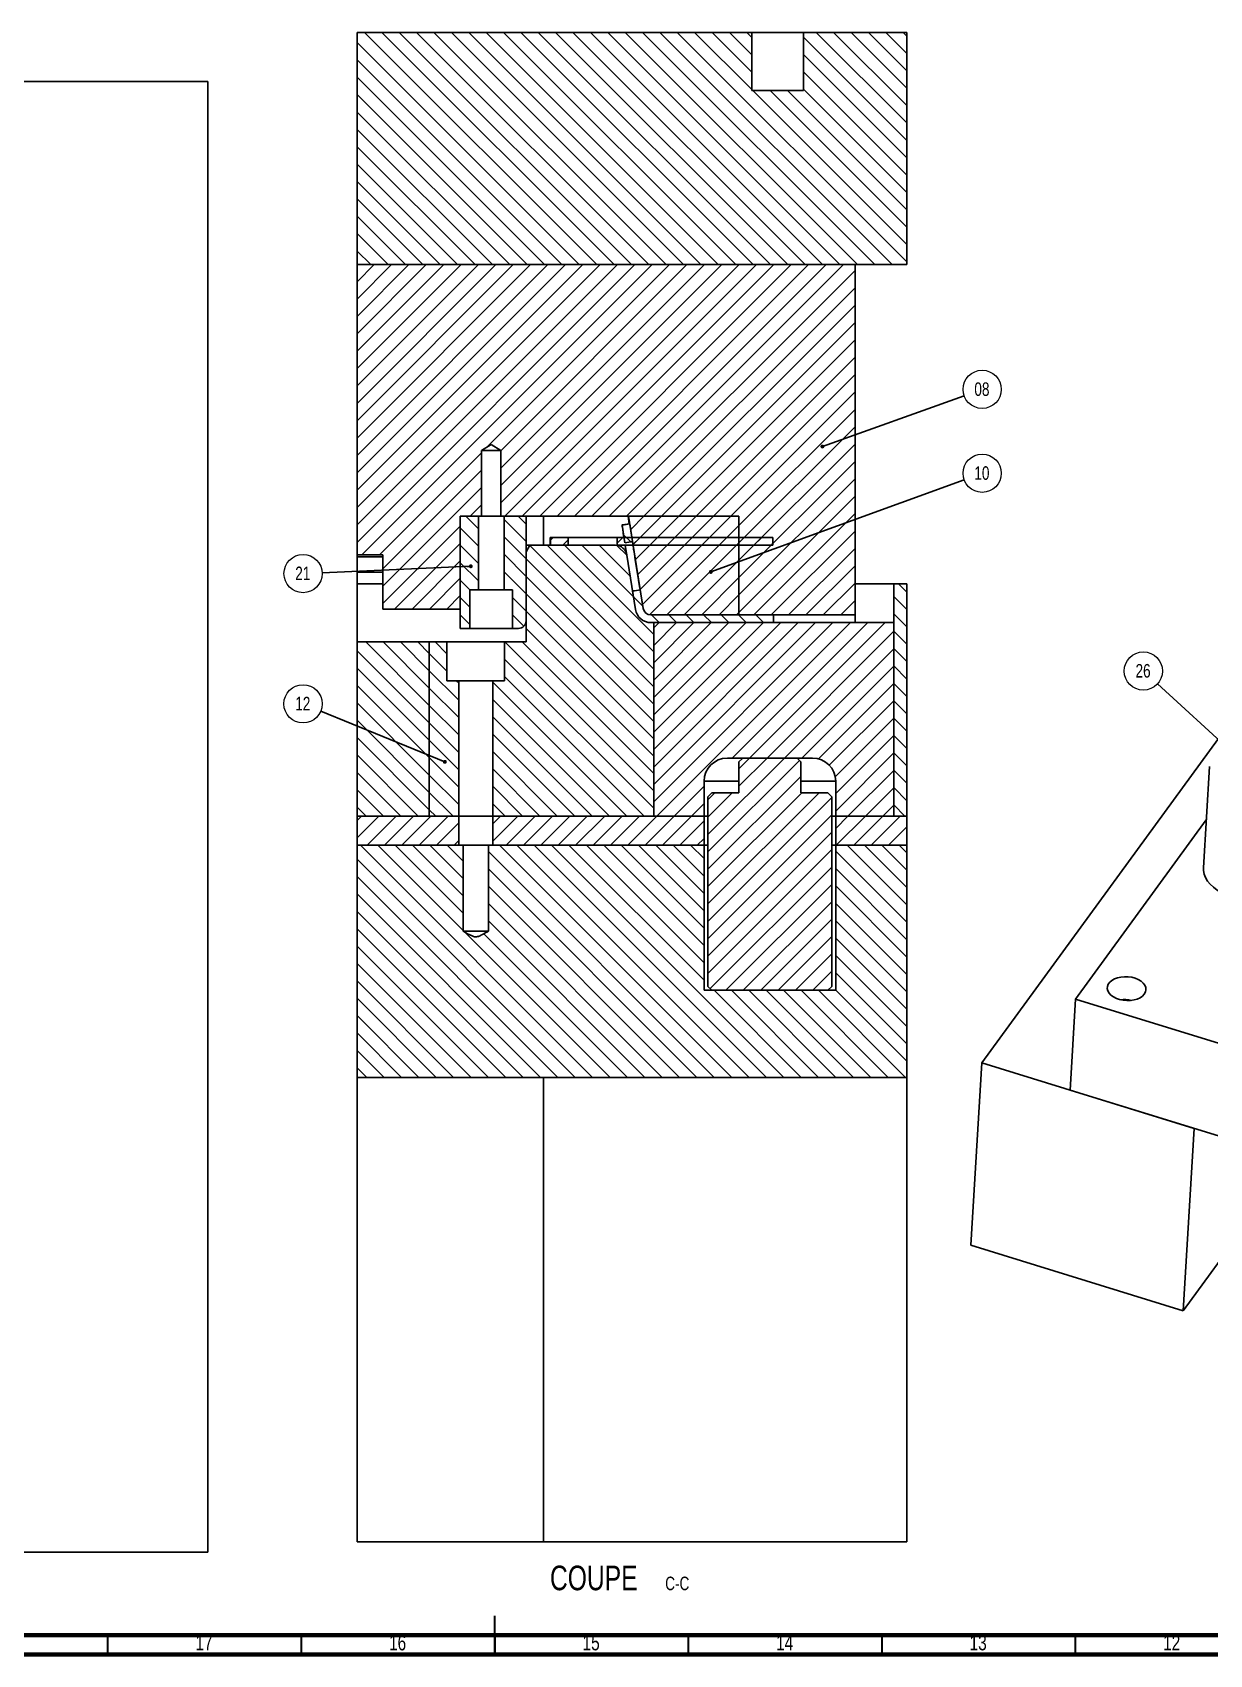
# Model space of a CAD drawing. Header units: millimetres. Extents: x 5 to 1495, y -1208 to 895.
# Drawn here: x 630.6 to 934.7, y 5 to 424.1 of the extents above; entities that cross this region are included whole.
import ezdxf

# ---------------------------------------------------------------- set-up
doc = ezdxf.new("R2010")
doc.units = ezdxf.units.MM
doc.styles.add('SLDTEXTSTYLE13', font='TXT', dxfattribs={"width": 0.75})
doc.dimstyles.new('SLDDIMSTYLE2', dxfattribs={"dimtxt": 0.18, "dimasz": 1.016, "dimexe": 0, "dimexo": 0.0625, "dimgap": 0, "dimtad": 0, "dimtih": 1, "dimtoh": 1, "dimdec": 0, "dimrnd": 1e-09, "dimzin": 0, "dimdsep": 46, "dimtxsty": 'Standard', "dimblk1": 'DOT', "dimblk2": 'DOT', "dimsah": 1, "dimcen": 0.09, "dimadec": 0, "dimazin": 0, "dimtfac": 1.016, "dimtdec": 0, "dimtofl": 0, "dimtmove": 0, "dimatfit": 3, "dimldrblk": 'DOT', "dimfxl": 1, "dimfrac": 2, "dimtolj": 1, "dimtzin": 0, "dimarcsym": 0})

# ---------------------------------------------------------------- blocks, each defined once
blk = doc.blocks.new('SW_NOTE_34')
at = {"color": 0, "linetype": 'Continuous', "lineweight": 0, "attachment_point": 2, "style": 'SLDTEXTSTYLE13'}
for s, insert, char_height in [('COUPE', (14.59, 8.19), 6.35), ('C-C', (36.16, 5.35), 3.5)]:
    blk.add_mtext(s, dxfattribs=dict(at, insert=insert, char_height=char_height))
blk = doc.blocks.new('SW_NOTE_35')
at = {"color": 0, "linetype": 'Continuous', "lineweight": 0}
blk.add_circle((4.64, 1.69), 4.94, dxfattribs=at)
at = {"color": 0, "linetype": 'Continuous', "lineweight": 0, "insert": (4.57, 3.5), "char_height": 3.5, "attachment_point": 2, "style": 'SLDTEXTSTYLE13'}
blk.add_mtext('10', dxfattribs=at)
blk = doc.blocks.new('_Dot')
at = {"color": 0, "linetype": 'ByBlock', "lineweight": -2}
blk.add_line((-0.5, 0), (-1, 0), dxfattribs=at)
at = {"color": 0, "linetype": 'ByBlock', "const_width": 0.5}
blk.add_lwpolyline([(-0.25, 0, 1), (0.25, 0, 1)], format="xyb", close=True, dxfattribs=at)
blk = doc.blocks.new('SW_NOTE_36')
at = {"color": 0, "linetype": 'Continuous', "lineweight": 0}
blk.add_circle((4.65, 1.66), 4.94, dxfattribs=at)
at = {"color": 0, "linetype": 'Continuous', "lineweight": 0, "insert": (4.58, 3.47), "char_height": 3.5, "attachment_point": 2, "style": 'SLDTEXTSTYLE13'}
blk.add_mtext('08', dxfattribs=at)
blk = doc.blocks.new('SW_NOTE_37')
at = {"color": 0, "linetype": 'Continuous', "lineweight": 0}
blk.add_circle((-4.57, 1.87), 4.94, dxfattribs=at)
at = {"color": 0, "linetype": 'Continuous', "lineweight": 0, "insert": (-4.64, 3.68), "char_height": 3.5, "attachment_point": 2, "style": 'SLDTEXTSTYLE13'}
blk.add_mtext('12', dxfattribs=at)
blk = doc.blocks.new('SW_NOTE_38')
at = {"color": 0, "linetype": 'Continuous', "lineweight": 0}
blk.add_circle((-4.93, -0.21), 4.94, dxfattribs=at)
at = {"color": 0, "linetype": 'Continuous', "lineweight": 0, "insert": (-5, 1.59), "char_height": 3.5, "attachment_point": 2, "style": 'SLDTEXTSTYLE13'}
blk.add_mtext('21', dxfattribs=at)
blk = doc.blocks.new('SW_NOTE_46')
at = {"color": 0, "linetype": 'Continuous', "lineweight": 0}
blk.add_circle((-3.65, 3.33), 4.94, dxfattribs=at)
at = {"color": 0, "linetype": 'Continuous', "lineweight": 0, "insert": (-3.72, 5.14), "char_height": 3.5, "attachment_point": 2, "style": 'SLDTEXTSTYLE13'}
blk.add_mtext('26', dxfattribs=at)

msp = doc.modelspace()

# ---------------------------------------------------------------- hatches: boundary and pattern name
at = {"linetype": 'Continuous', "lineweight": 18}
h = msp.add_hatch(dxfattribs=at)
h.set_pattern_fill('ANSI31', angle=90, style=0)
h.paths.add_polyline_path([(714.46, 364.146), (856.487, 364.146), (856.487, 424.146), (829.821, 424.146), (829.821, 409.146), (816.404, 409.146), (816.404, 424.146), (714.46, 424.146)], flags=0)
h = msp.add_hatch(dxfattribs=at)
h.set_pattern_fill('ANSI31', style=0)
h.paths.add_polyline_path([(843.113, 364.146), (714.46, 364.146), (714.46, 289.146), (721.113, 289.146), (721.113, 275.146), (741.113, 275.146), (741.113, 299.146), (746.613, 299.146), (746.613, 316.146), (749.113, 317.648), (751.613, 316.146), (751.613, 299.146), (813.113, 299.146), (813.113, 273.646), (843.113, 273.646)], flags=0)
h = msp.add_hatch(dxfattribs=at)
h.set_pattern_fill('ANSI31', angle=90, style=0)
h.paths.add_polyline_path([(741.113, 299.146), (741.113, 270.146), (743.613, 270.146), (743.613, 280.146), (745.813, 280.146), (745.813, 299.146)], flags=0)
h = msp.add_hatch(dxfattribs=at)
h.set_pattern_fill('ANSI31', angle=90, style=0)
edge = h.paths.add_edge_path(flags=0)
edge.add_line((754.613, 270.146), (756.113, 270.146))
edge.add_arc((756.113, 272.146), 2, 270, 360)
edge.add_line((758.113, 272.146), (758.113, 299.146))
edge.add_line((758.113, 299.146), (752.413, 299.146))
edge.add_line((752.413, 299.146), (752.413, 280.146))
edge.add_line((752.413, 280.146), (754.613, 280.146))
edge.add_line((754.613, 280.146), (754.613, 270.146))
h = msp.add_hatch(dxfattribs=at)
h.set_pattern_fill('ANSI31', angle=90, style=0)
edge = h.paths.add_edge_path(flags=0)
edge.add_ellipse((619.406, 259.862), major_axis=(-1578.215, -249.971), ratio=0.00688408, start_angle=183.696377, end_angle=183.740937)
edge.add_line((782.945, 296.841), (783.671, 292.254))
edge.add_ellipse((619.406, 259.862), major_axis=(-918.234, -145.438), ratio=0.0068841, start_angle=182.128602, end_angle=182.15489, ccw=False)
edge.add_line((785.647, 292.565), (784.921, 297.153))
h = msp.add_hatch(dxfattribs=at)
h.set_pattern_fill('ANSI31', style=0)
edge = h.paths.add_edge_path(flags=0)
edge.add_line((813.113, 273.646), (813.113, 299.146))
edge.add_line((813.113, 299.146), (784.605, 299.146))
edge.add_line((784.605, 299.146), (788.376, 275.333))
edge.add_ellipse((790.352, 275.646), major_axis=(2, 0), ratio=0.9999757, start_angle=188.99978, end_angle=270)
edge.add_line((790.352, 273.646), (813.113, 273.646))
h = msp.add_hatch(dxfattribs=at)
h.set_pattern_fill('ANSI31', style=0)
h.paths.add_polyline_path([(769.026, 293.646), (764.387, 293.646), (764.387, 291.646), (769.026, 291.646)], flags=0)
h = msp.add_hatch(dxfattribs=at)
h.set_pattern_fill('ANSI31', style=0)
h.paths.add_polyline_path([(781.64, 291.646), (821.905, 291.646), (821.905, 293.646), (781.64, 293.646)], flags=0)
h = msp.add_hatch(dxfattribs=at)
h.set_pattern_fill('ANSI31', angle=90, style=0)
edge = h.paths.add_edge_path(flags=0)
edge.add_line((781.205, 291.646), (759.113, 291.646))
edge.add_line((759.113, 291.646), (758.113, 289.914))
edge.add_line((758.113, 289.914), (758.113, 266.646))
edge.add_line((758.113, 266.646), (752.546, 266.646))
edge.add_line((752.546, 266.646), (752.546, 256.646))
edge.add_line((752.546, 256.646), (749.5, 256.646))
edge.add_line((749.5, 256.646), (749.5, 221.646))
edge.add_line((749.5, 221.646), (791.113, 221.646))
edge.add_line((791.113, 221.646), (791.113, 271.646))
edge.add_line((791.113, 271.646), (790.352, 271.646))
edge.add_ellipse((790.352, 275.646), major_axis=(-4, 0), ratio=0.9999757, start_angle=9.00064, end_angle=90, ccw=False)
edge.add_line((786.401, 275.02), (784.169, 289.115))
edge.add_ellipse((781.205, 288.646), major_axis=(3, 0), ratio=0.9999757, start_angle=8.99978, end_angle=90)
h = msp.add_hatch(dxfattribs=at)
h.set_pattern_fill('ANSI31', angle=90, style=0)
h.paths.add_polyline_path([(856.487, 221.646), (856.487, 281.646), (853.113, 281.646), (853.113, 221.646)], flags=0)
h = msp.add_hatch(dxfattribs=at)
h.set_pattern_fill('ANSI31', angle=90, style=0)
edge = h.paths.add_edge_path(flags=0)
edge.add_ellipse((619.406, 259.862), major_axis=(-918.234, -145.438), ratio=0.0068841, start_angle=177.84511, end_angle=177.871398, ccw=False)
edge.add_line((785.641, 279.818), (786.401, 275.02))
edge.add_ellipse((790.352, 275.646), major_axis=(-4, 0), ratio=0.9999757, start_angle=8.99978, end_angle=90)
edge.add_line((790.352, 271.646), (821.997, 271.646))
edge.add_line((821.997, 271.646), (821.997, 273.646))
edge.add_line((821.997, 273.646), (790.352, 273.646))
edge.add_ellipse((790.352, 275.646), major_axis=(-2, 0), ratio=0.9999757, start_angle=8.98711, end_angle=90.01273, ccw=False)
edge.add_line((788.376, 275.334), (787.616, 280.134))
h = msp.add_hatch(dxfattribs=at)
h.set_pattern_fill('ANSI31', style=0)
edge = h.paths.add_edge_path(flags=0)
edge.add_line((853.113, 221.646), (853.113, 271.646))
edge.add_line((853.113, 271.646), (791.113, 271.646))
edge.add_line((791.113, 271.646), (791.113, 221.646))
edge.add_line((791.113, 221.646), (804.113, 221.646))
edge.add_line((804.113, 221.646), (804.113, 230.646))
edge.add_arc((810.113, 230.646), 6, 90, 180, ccw=False)
edge.add_line((810.113, 236.646), (832.113, 236.646))
edge.add_arc((832.113, 230.646), 6, 0, 90, ccw=False)
edge.add_line((838.113, 230.646), (838.113, 221.646))
edge.add_line((838.113, 221.646), (853.113, 221.646))
h = msp.add_hatch(dxfattribs=at)
h.set_pattern_fill('ANSI31', angle=90, style=0)
h.paths.add_polyline_path([(714.46, 221.646), (733.113, 221.646), (733.113, 266.646), (714.46, 266.646)], flags=0)
h = msp.add_hatch(dxfattribs=at)
h.set_pattern_fill('ANSI31', angle=90, style=0)
h.paths.add_polyline_path([(733.113, 266.646), (733.113, 221.646), (740.725, 221.646), (740.725, 256.646), (737.68, 256.646), (737.68, 266.646)], flags=0)
h = msp.add_hatch(dxfattribs=at)
h.set_pattern_fill('ANSI31', style=0)
h.paths.add_polyline_path([(828.113, 236.646), (814.113, 236.646), (813.113, 235.646), (813.113, 227.646), (806.113, 227.646), (805.113, 226.646), (805.113, 177.646), (806.113, 176.646), (836.113, 176.646), (837.113, 177.646), (837.113, 226.646), (836.113, 227.646), (829.113, 227.646), (829.113, 235.646)], flags=0)
h = msp.add_hatch(dxfattribs=at)
h.set_pattern_fill('ANSI31', style=0)
h.paths.add_polyline_path([(740.725, 221.646), (714.46, 221.646), (714.46, 214.146), (740.725, 214.146)], flags=0)
h = msp.add_hatch(dxfattribs=at)
h.set_pattern_fill('ANSI31', style=0)
h.paths.add_polyline_path([(804.113, 221.646), (749.5, 221.646), (749.5, 214.146), (804.113, 214.146)], flags=0)
h = msp.add_hatch(dxfattribs=at)
h.set_pattern_fill('ANSI31', style=0)
h.paths.add_polyline_path([(856.487, 221.646), (838.113, 221.646), (838.113, 214.146), (856.487, 214.146)], flags=0)
h = msp.add_hatch(dxfattribs=at)
h.set_pattern_fill('ANSI31', angle=90, style=0)
edge = h.paths.add_edge_path(flags=0)
edge.add_line((714.46, 154.146), (856.487, 154.146))
edge.add_line((856.487, 154.146), (856.487, 214.146))
edge.add_line((856.487, 214.146), (838.113, 214.146))
edge.add_line((838.113, 214.146), (838.113, 176.646))
edge.add_line((838.113, 176.646), (804.113, 176.646))
edge.add_line((804.113, 176.646), (804.113, 214.146))
edge.add_line((804.113, 214.146), (748.362, 214.146))
edge.add_line((748.362, 214.146), (748.362, 191.896))
edge.add_spline(control_points=[(748.362, 191.896), (748.22, 191.814), (748.078, 191.733), (747.935, 191.653), (747.447, 191.376), (746.957, 191.1), (746.451, 190.857), (746.172, 190.723), (745.887, 190.595), (745.587, 190.518), (745.381, 190.465), (745.162, 190.441), (744.95, 190.462), (744.675, 190.488), (744.407, 190.58), (744.151, 190.687), (743.355, 191.018), (742.611, 191.466), (741.863, 191.896)], knot_values=[0.0164226, 0.0164226, 0.0164226, 0.0164226, 0.0169139, 0.0169139, 0.0169139, 0.0185983, 0.0185983, 0.0185983, 0.0195279, 0.0195279, 0.0195279, 0.0201722, 0.0201722, 0.0201722, 0.0210083, 0.0210083, 0.0210083, 0.0236091, 0.0236091, 0.0236091, 0.0236091], weights=[1, 1, 1, 1, 1, 1, 1, 1, 1, 1, 1, 1, 1, 1, 1, 1, 1, 1, 1], degree=3, periodic=0)
edge.add_line((741.863, 191.896), (741.863, 214.146))
edge.add_line((741.863, 214.146), (714.46, 214.146))
edge.add_line((714.46, 214.146), (714.46, 154.146))

# ---------------------------------------------------------------- linework, layer by layer
at = {"color": 7, "linetype": 'Continuous', "lineweight": 25}
for p, q in [((714.46, 424.146), (714.46, 364.146)), ((816.404, 424.146), (714.46, 424.146)), ((816.404, 424.146), (816.404, 409.146)), ((829.821, 424.146), (816.404, 424.146)), ((829.821, 409.146), (829.821, 424.146)), ((856.487, 424.146), (829.821, 424.146)), ((856.487, 424.146), (856.487, 364.146)), ((625.853, 411.435), (675.853, 411.435)), ((675.853, 411.435), (675.853, 31.435)), ((816.404, 409.146), (829.821, 409.146)), ((714.46, 364.146), (714.46, 289.146)), ((714.46, 364.146), (843.113, 364.146)), ((856.487, 364.146), (714.46, 364.146)), ((843.113, 364.146), (843.113, 273.646)), ((749.113, 317.648), (746.613, 316.146)), ((746.613, 316.146), (746.613, 299.146)), ((746.613, 316.146), (751.613, 316.146)), ((751.613, 316.146), (749.113, 317.648)), ((751.613, 299.146), (751.613, 316.146)), ((741.113, 299.146), (745.813, 299.146)), ((741.113, 270.146), (741.113, 299.146)), ((741.113, 299.146), (746.613, 299.146)), ((741.113, 299.146), (741.113, 275.146)), ((745.813, 299.146), (745.813, 280.146)), ((746.613, 299.146), (751.613, 299.146)), ((751.613, 299.146), (813.113, 299.146)), ((752.413, 280.146), (752.413, 299.146)), ((752.413, 299.146), (758.113, 299.146)), ((758.113, 299.146), (758.113, 272.146)), ((762.582, 299.146), (762.582, 291.646)), ((784.768, 297.191), (784.458, 299.146)), ((784.605, 299.146), (788.376, 275.333)), ((813.113, 299.146), (784.605, 299.146)), ((813.113, 299.146), (813.113, 273.646)), ((764.333, 293.646), (764.333, 291.646)), ((764.333, 293.646), (764.387, 293.646)), ((764.387, 293.646), (764.387, 291.646)), ((769.026, 293.646), (764.387, 293.646)), ((769.026, 293.646), (769.026, 291.646)), ((781.64, 293.646), (769.026, 293.646)), ((781.64, 291.646), (781.64, 293.646)), ((821.905, 293.646), (781.64, 293.646)), ((784.903, 297.212), (782.928, 296.9)), ((782.945, 296.841), (783.671, 292.254)), ((784.921, 297.153), (784.903, 297.212)), ((784.921, 297.153), (785.647, 292.565)), ((821.905, 291.646), (821.905, 293.646)), ((759.113, 291.646), (758.113, 291.646)), ((759.113, 291.646), (758.113, 289.914)), ((758.113, 266.646), (758.113, 289.914)), ((759.113, 291.646), (781.205, 291.646)), ((769.026, 291.646), (764.387, 291.646)), ((821.905, 291.646), (781.64, 291.646)), ((714.46, 289.146), (714.46, 288.646)), ((714.46, 289.146), (721.113, 289.146)), ((721.113, 288.646), (714.46, 288.646)), ((714.46, 288.646), (714.46, 284.646)), ((721.113, 275.146), (721.113, 289.146)), ((784.169, 289.115), (786.401, 275.02)), ((714.46, 284.646), (721.113, 284.646)), ((714.46, 284.646), (714.46, 281.646)), ((721.113, 281.646), (714.46, 281.646)), ((714.46, 281.646), (714.46, 266.646)), ((853.113, 281.646), (843.113, 281.646)), ((853.113, 221.646), (853.113, 281.646)), ((856.487, 281.646), (853.113, 281.646)), ((856.487, 281.646), (856.487, 221.646)), ((743.613, 280.146), (743.613, 270.146)), ((745.813, 280.146), (743.613, 280.146)), ((745.813, 280.146), (752.413, 280.146)), ((754.613, 280.146), (752.413, 280.146)), ((754.613, 270.146), (754.613, 280.146)), ((785.641, 279.818), (786.401, 275.02)), ((787.616, 280.134), (788.376, 275.334)), ((721.113, 275.146), (741.113, 275.146)), ((813.113, 273.646), (790.352, 273.646)), ((821.997, 273.646), (790.352, 273.646)), ((813.113, 273.646), (843.113, 273.646)), ((821.997, 271.646), (821.997, 273.646)), ((741.113, 270.146), (743.613, 270.146)), ((743.613, 270.146), (754.613, 270.146)), ((754.613, 270.146), (756.113, 270.146)), ((790.352, 271.646), (791.113, 271.646)), ((821.997, 271.646), (790.352, 271.646)), ((791.113, 221.646), (791.113, 271.646)), ((853.113, 271.646), (791.113, 271.646)), ((853.113, 271.646), (853.113, 221.646)), ((714.46, 266.646), (733.113, 266.646)), ((714.46, 266.646), (714.46, 221.646)), ((733.113, 266.646), (733.113, 221.646)), ((737.68, 266.646), (733.113, 266.646)), ((737.68, 266.646), (737.68, 256.646)), ((752.546, 266.646), (737.68, 266.646)), ((752.546, 256.646), (752.546, 266.646)), ((758.113, 266.646), (752.546, 266.646)), ((875.825, 157.89), (952.179, 262.543)), ((737.68, 256.646), (740.725, 256.646)), ((740.725, 256.646), (740.725, 221.646)), ((749.5, 256.646), (740.725, 256.646)), ((749.5, 221.646), (749.5, 256.646)), ((749.5, 256.646), (752.546, 256.646)), ((810.113, 236.646), (832.113, 236.646)), ((814.113, 236.646), (813.113, 235.646)), ((813.113, 235.646), (813.113, 227.646)), ((828.113, 236.646), (814.113, 236.646)), ((829.113, 235.646), (828.113, 236.646)), ((829.113, 227.646), (829.113, 235.646)), ((804.113, 230.646), (804.113, 221.646)), ((838.113, 221.646), (838.113, 230.646)), ((934.698, 234.437), (933.13, 208.324)), ((806.113, 227.646), (805.113, 226.646)), ((805.113, 226.646), (805.113, 177.646)), ((813.113, 227.646), (806.113, 227.646)), ((836.113, 227.646), (829.113, 227.646)), ((837.113, 226.646), (836.113, 227.646)), ((837.113, 177.646), (837.113, 226.646)), ((733.113, 221.646), (714.46, 221.646)), ((714.46, 221.646), (740.725, 221.646)), ((714.46, 221.646), (714.46, 214.146)), ((733.113, 221.646), (740.725, 221.646)), ((749.5, 221.646), (740.725, 221.646)), ((740.725, 221.646), (740.725, 214.146)), ((749.5, 221.646), (791.113, 221.646)), ((749.5, 214.146), (749.5, 221.646)), ((749.5, 221.646), (804.113, 221.646)), ((804.113, 221.646), (791.113, 221.646)), ((804.113, 221.646), (805.113, 221.646)), ((804.113, 221.646), (804.113, 214.146)), ((837.113, 221.646), (838.113, 221.646)), ((853.113, 221.646), (838.113, 221.646)), ((838.113, 214.146), (838.113, 221.646)), ((838.113, 221.646), (856.487, 221.646)), ((856.487, 221.646), (853.113, 221.646)), ((856.487, 221.646), (856.487, 214.146)), ((933.871, 220.673), (900.102, 174.387)), ((714.46, 214.146), (740.725, 214.146)), ((714.46, 214.146), (714.46, 154.146)), ((741.863, 214.146), (714.46, 214.146)), ((741.863, 214.146), (741.863, 191.896)), ((748.362, 214.146), (741.863, 214.146)), ((748.362, 191.896), (748.362, 214.146)), ((804.113, 214.146), (748.362, 214.146)), ((749.5, 214.146), (804.113, 214.146)), ((804.113, 214.146), (805.113, 214.146)), ((804.113, 214.146), (804.113, 176.646)), ((837.113, 214.146), (838.113, 214.146)), ((838.113, 214.146), (856.487, 214.146)), ((838.113, 176.646), (838.113, 214.146)), ((856.487, 214.146), (856.487, 154.146)), ((748.362, 191.896), (741.863, 191.896)), ((838.113, 176.646), (804.113, 176.646)), ((805.113, 177.646), (806.113, 176.646)), ((806.113, 176.646), (836.113, 176.646)), ((836.113, 176.646), (837.113, 177.646)), ((900.102, 174.387), (898.687, 150.826)), ((900.102, 174.387), (1151.584, 96.686)), ((872.995, 110.769), (875.825, 157.89)), ((930.694, 140.937), (875.825, 157.89)), ((856.487, 154.146), (714.46, 154.146)), ((714.46, 154.146), (714.46, 34.146)), ((762.582, 154.146), (762.582, 34.146)), ((856.487, 34.146), (856.487, 154.146)), ((898.687, 150.826), (1150.17, 73.125)), ((927.864, 93.816), (930.694, 140.937)), ((956.44, 132.982), (927.864, 93.816)), ((927.864, 93.816), (872.995, 110.769)), ((762.582, 34.146), (714.46, 34.146)), ((856.487, 34.146), (762.582, 34.146)), ((675.853, 31.435), (625.853, 31.435))]:
    msp.add_line(p, q, dxfattribs=at)
at = {"color": 8, "linetype": 'Continuous', "lineweight": 25}
for p, q in [((843.113, 271.646), (843.113, 273.646)), ((813.113, 230.646), (804.113, 230.646)), ((838.113, 230.646), (829.113, 230.646))]:
    msp.add_line(p, q, dxfattribs=at)
at = {"color": 7, "linetype": 'Continuous', "lineweight": 35}
for p, q in [((750, 4.999), (750, 15.001)), ((650, 10), (650, 5)), ((700, 10), (700, 5)), ((750, 10), (750, 5)), ((800, 10), (800, 5)), ((850, 10), (850, 5)), ((900, 10), (900, 5))]:
    msp.add_line(p, q, dxfattribs=at)
at = {"color": 7, "linetype": 'Continuous', "lineweight": 70}
for p, q in [((1490, 10), (10, 10)), ((1495, 5), (5, 5))]:
    msp.add_line(p, q, dxfattribs=at)
at = {"color": 7, "linetype": 'Continuous', "lineweight": 25, "flags": 128}
for points in [[(783.388, 293.646), (783.223, 294.746), (783.069, 295.797), (782.969, 296.511), (782.927, 296.863), (782.945, 296.841)], [(783.984, 289.778), (783.951, 289.985), (783.694, 291.646)], [(787.6, 280.131), (787.561, 280.341), (787.444, 281.017), (787.276, 282.026), (787.067, 283.305), (786.83, 284.774), (786.58, 286.341), (786.333, 287.909), (786.105, 289.379), (785.908, 290.659), (785.76, 291.646)], [(948.647, 199.97), (947.462, 199.868), (945.988, 199.84), (944.51, 199.921), (943.046, 200.11), (941.619, 200.404), (940.248, 200.798), (938.951, 201.287), (937.749, 201.864), (936.656, 202.522), (935.689, 203.251), (934.862, 204.04), (934.185, 204.879), (933.669, 205.756), (933.32, 206.658), (933.144, 207.573), (933.13, 208.324)], [(917.837, 175.657), (918.135, 176.204), (918.257, 176.782), (918.198, 177.37), (917.961, 177.948), (917.554, 178.494), (916.992, 178.988), (916.296, 179.413), (915.49, 179.753), (914.603, 179.997), (913.668, 180.134), (912.719, 180.161), (911.789, 180.076), (910.913, 179.883), (910.122, 179.587), (909.444, 179.201), (908.904, 178.738), (908.522, 178.214), (908.312, 177.649), (908.28, 177.063), (908.429, 176.478), (908.752, 175.913), (909.239, 175.391), (909.871, 174.929), (910.625, 174.545), (911.476, 174.252), (912.39, 174.06), (913.337, 173.978), (914.281, 174.007), (915.188, 174.147), (916.025, 174.392), (916.763, 174.735), (917.375, 175.161), (917.837, 175.657)]]:
    msp.add_lwpolyline(points, dxfattribs=at)
at = {"color": 7, "linetype": 'Continuous', "lineweight": 25}
for centre, radius, start, end in [((1032.915, 328.083), 251.826, 188.3193, 188.78655), ((756.113, 272.146), 2, 270, 360), ((810.113, 230.646), 6, 90, 180), ((832.113, 230.646), 6, 0, 90), ((912.619, 166.317), 7.958, 75.93931, 97.18796)]:
    msp.add_arc(centre, radius, start, end, dxfattribs=at)
for centre, major_axis, ratio, start_param, end_param in [((619.406, 259.862), (-1578.215, -249.971), 0.0068841, 4.6062308, 4.6074894), ((781.205, 288.646), (3, 0), 0.9999757, 0.1570796, 1.5707963), ((619.406, 259.862), (-918.234, -145.438), 0.0068841, 4.52925, 4.5314375), ((619.406, 259.862), (-918.234, -145.438), 0.0068841, 1.7517478, 1.7539353), ((790.352, 275.646), (-4, 0), 0.9999757, 0.1570945, 1.5707963), ((790.352, 275.646), (-4, 0), 0.9999757, 0.1570796, 1.5707963), ((790.352, 275.646), (-2, 0), 0.9999757, 0.1568584, 1.5710185), ((790.352, 275.646), (2, 0), 0.9999757, 3.2986723, 4.712389)]:
    msp.add_ellipse(centre, major_axis=major_axis, ratio=ratio, start_param=start_param, end_param=end_param, dxfattribs=at)
msp.add_open_spline([(741.863, 191.896), (742.604, 191.457), (743.582, 190.877), (744.88, 190.412), (745.694, 190.503), (746.686, 190.955), (747.59, 191.455), (748.22, 191.815), (748.362, 191.896)], degree=3, knots=[0, 0, 0, 0, 0.3614069, 0.4773549, 0.5666177, 0.6961723, 0.9313796, 1, 1, 1, 1], dxfattribs=at)

# ---------------------------------------------------------------- block references
at = {"color": 7, "linetype": 'Continuous', "lineweight": 0}
for name, p in [('SW_NOTE_36', (871.308, 330.254)), ('SW_NOTE_35', (871.316, 308.551)), ('SW_NOTE_38', (705.423, 284.536)), ('SW_NOTE_46', (921.25, 255.808)), ('SW_NOTE_37', (705.06, 248.792)), ('SW_NOTE_34', (761.015, 19.783))]:
    msp.add_blockref(name, p, dxfattribs=at)

# ---------------------------------------------------------------- texts
at = {"color": 7, "linetype": 'Continuous', "lineweight": 0, "char_height": 3.9688, "attachment_point": 2, "style": 'SLDTEXTSTYLE13'}
for s, insert in [('17', (674.92, 10.06)), ('16', (724.92, 10.06)), ('15', (774.92, 10.06)), ('14', (824.92, 10.06)), ('13', (874.92, 10.06)), ('12', (924.92, 10.06))]:
    msp.add_mtext(s, dxfattribs=dict(at, insert=insert))

# ---------------------------------------------------------------- leaders
at = {"color": 7, "linetype": 'Continuous', "lineweight": 0}
for points in [[(834.668, 317.144), (871.308, 330.254)], [(805.841, 284.751), (871.316, 308.551)], [(743.83, 286.206), (705.423, 284.536)], [(940.654, 238.084), (921.25, 255.808)], [(737.127, 235.667), (705.06, 248.792)]]:
    msp.add_leader(points, dimstyle='SLDDIMSTYLE2', dxfattribs=at)

doc.saveas('drawing.dxf')
